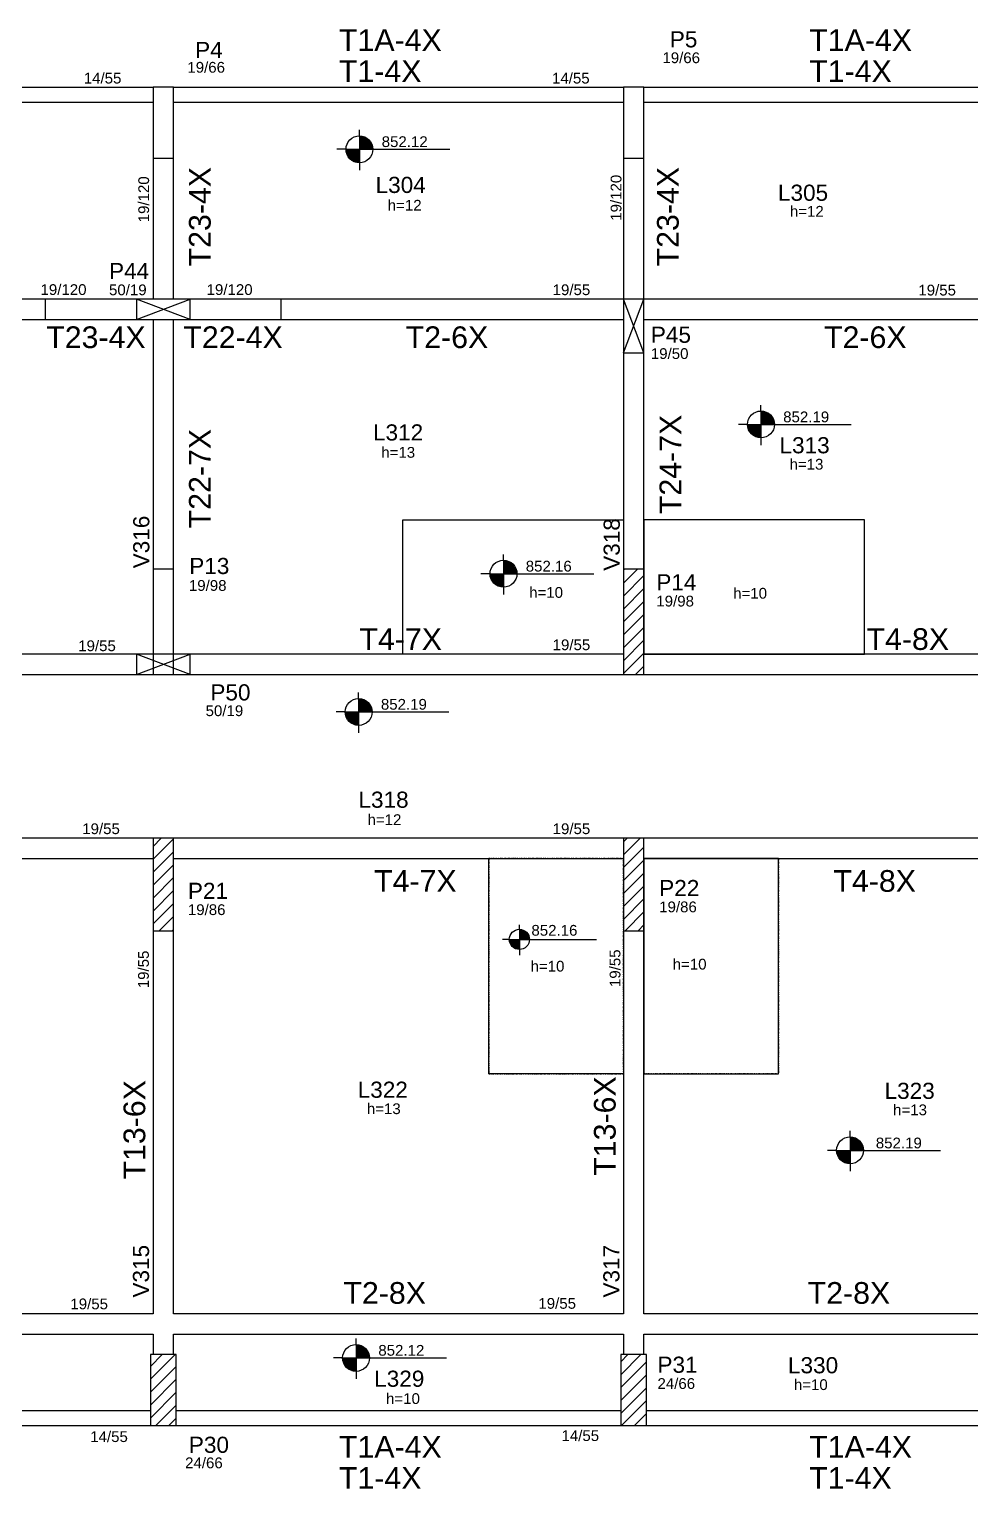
# Model space of a CAD drawing. Header units: millimetres. Extents: x -1501 to 2149, y 662 to 5627.
# Drawn here: x -248 to 627, y 4270 to 5627 of the extents above; entities that cross this region are included whole.
import ezdxf

# ---------------------------------------------------------------- set-up
doc = ezdxf.new("R2010")
doc.units = ezdxf.units.MM
doc.linetypes.add('ESTILO_TQS_0004', pattern=[2, 0.5, -0.4, 0.1, -0.4, 0.1, -0.5])
for name, color, linetype in [('1', 1, 'Continuous'), ('3', 3, 'Continuous'), ('4', 4, 'Continuous'), ('7', 7, 'Continuous'), ('9', 9, 'Continuous')]:
    doc.layers.add(name, color=color, linetype=linetype)
doc.layers.add('NOME DA VIGA', color=6, linetype='Continuous', lineweight=25)
doc.styles.get("Standard").update_dxf_attribs({"font": 'arial.ttf'})

msp = doc.modelspace()

# ---------------------------------------------------------------- linework, layer by layer
at = {"layer": '1', "linetype": 'Continuous'}
for p, q in [((-148.62, 5356.66), (-98.62, 5375.66)), ((-98.62, 5356.66), (-148.62, 5375.66)), ((303.88, 5325.66), (322.88, 5375.66)), ((322.88, 5325.66), (303.88, 5375.66)), ((-148.62, 5026.66), (-98.62, 5045.66)), ((-98.62, 5026.66), (-148.62, 5045.66))]:
    msp.add_line(p, q, dxfattribs=at)
at = {"layer": '3', "linetype": 'Continuous'}
for p, q in [((-551.12, 5572.66), (-133.12, 5572.66)), ((-114.12, 5572.66), (303.88, 5572.66)), ((322.88, 5572.66), (740.88, 5572.66)), ((-551.12, 5558.66), (-133.12, 5558.66)), ((-114.12, 5558.66), (303.88, 5558.66)), ((322.88, 5558.66), (740.88, 5558.66)), ((58.6, 5527.49), (58.6, 5533)), ((58.6, 5527.49), (58.6, 5502.49)), ((58.6, 5526.89), (62.45, 5526.89)), ((58.6, 5526.09), (64.35, 5526.09)), ((58.6, 5525.3), (65.68, 5525.3)), ((58.6, 5524.51), (66.71, 5524.51)), ((58.6, 5523.71), (67.56, 5523.71)), ((58.6, 5522.92), (68.27, 5522.92)), ((58.6, 5522.13), (68.87, 5522.13)), ((46.1, 5514.99), (37.68, 5514.99)), ((46.1, 5514.99), (71.1, 5514.99)), ((58.6, 5514.2), (46.1, 5514.2)), ((58.6, 5513.41), (46.2, 5513.41)), ((58.6, 5512.61), (46.33, 5512.61)), ((58.6, 5511.82), (46.51, 5511.82)), ((58.6, 5511.03), (46.75, 5511.03)), ((58.6, 5510.24), (47.04, 5510.24)), ((58.6, 5509.44), (47.4, 5509.44)), ((58.6, 5508.65), (47.83, 5508.65)), ((58.6, 5521.34), (69.37, 5521.34)), ((58.6, 5520.54), (69.8, 5520.54)), ((58.6, 5519.75), (70.16, 5519.75)), ((58.6, 5518.96), (70.46, 5518.96)), ((58.6, 5518.16), (70.69, 5518.16)), ((58.6, 5517.37), (70.87, 5517.37)), ((58.6, 5516.58), (71, 5516.58)), ((58.6, 5515.79), (71.1, 5515.79)), ((71.1, 5514.99), (142.53, 5514.99)), ((58.6, 5507.86), (48.34, 5507.86)), ((58.6, 5507.06), (48.94, 5507.06)), ((58.6, 5506.27), (49.65, 5506.27)), ((58.6, 5505.48), (50.5, 5505.48)), ((58.6, 5504.69), (51.53, 5504.69)), ((58.6, 5503.89), (52.85, 5503.89)), ((58.6, 5503.1), (54.75, 5503.1)), ((58.6, 5502.49), (58.6, 5495.62)), ((-233.12, 5356.66), (-233.12, 5375.66)), ((-14.12, 5356.66), (-14.12, 5375.66)), ((431.58, 5271.69), (431.58, 5277.2)), ((431.58, 5271.69), (431.58, 5246.69)), ((431.58, 5271.09), (435.43, 5271.09)), ((431.58, 5270.29), (437.33, 5270.29)), ((431.58, 5269.5), (438.65, 5269.5)), ((431.58, 5268.71), (439.68, 5268.71)), ((431.58, 5267.91), (440.53, 5267.91)), ((431.58, 5267.12), (441.24, 5267.12)), ((431.58, 5266.33), (441.84, 5266.33)), ((431.58, 5265.54), (442.35, 5265.54)), ((431.58, 5264.74), (442.78, 5264.74)), ((419.08, 5259.19), (410.65, 5259.19)), ((419.08, 5259.19), (444.08, 5259.19)), ((431.58, 5258.4), (419.08, 5258.4)), ((431.58, 5257.61), (419.18, 5257.61)), ((431.58, 5256.81), (419.31, 5256.81)), ((431.58, 5256.02), (419.49, 5256.02)), ((431.58, 5255.23), (419.72, 5255.23)), ((431.58, 5254.44), (420.02, 5254.44)), ((431.58, 5253.64), (420.38, 5253.64)), ((431.58, 5252.85), (420.81, 5252.85)), ((431.58, 5252.06), (421.31, 5252.06)), ((431.58, 5251.26), (421.91, 5251.26)), ((431.58, 5263.95), (443.14, 5263.95)), ((431.58, 5263.16), (443.43, 5263.16)), ((431.58, 5262.36), (443.67, 5262.36)), ((431.58, 5261.57), (443.85, 5261.57)), ((431.58, 5260.78), (443.98, 5260.78)), ((431.58, 5259.99), (444.08, 5259.99)), ((444.08, 5259.19), (515.5, 5259.19)), ((431.58, 5250.47), (422.62, 5250.47)), ((431.58, 5249.68), (423.47, 5249.68)), ((431.58, 5248.89), (424.5, 5248.89)), ((431.58, 5248.09), (425.83, 5248.09)), ((431.58, 5247.3), (427.73, 5247.3)), ((431.58, 5246.69), (431.58, 5239.82)), ((192.42, 5132.92), (192.42, 5138.43)), ((192.42, 5132.92), (192.42, 5107.92)), ((192.42, 5132.32), (196.27, 5132.32)), ((192.42, 5131.52), (198.17, 5131.52)), ((192.42, 5130.73), (199.49, 5130.73)), ((192.42, 5129.94), (200.53, 5129.94)), ((192.42, 5129.15), (201.38, 5129.15)), ((179.92, 5120.42), (171.49, 5120.42)), ((179.92, 5120.42), (204.92, 5120.42)), ((192.42, 5119.63), (179.92, 5119.63)), ((192.42, 5118.84), (180.02, 5118.84)), ((192.42, 5118.05), (180.15, 5118.05)), ((192.42, 5117.25), (180.33, 5117.25)), ((192.42, 5116.46), (180.57, 5116.46)), ((192.42, 5115.67), (180.86, 5115.67)), ((192.42, 5114.87), (181.22, 5114.87)), ((192.42, 5128.35), (202.08, 5128.35)), ((192.42, 5127.56), (202.68, 5127.56)), ((192.42, 5126.77), (203.19, 5126.77)), ((192.42, 5125.97), (203.62, 5125.97)), ((192.42, 5125.18), (203.98, 5125.18)), ((192.42, 5124.39), (204.27, 5124.39)), ((192.42, 5123.6), (204.51, 5123.6)), ((192.42, 5122.8), (204.69, 5122.8)), ((192.42, 5122.01), (204.82, 5122.01)), ((192.42, 5121.22), (204.92, 5121.22)), ((204.92, 5120.42), (276.34, 5120.42)), ((303.88, 5111.72), (316.82, 5124.66)), ((303.88, 5123.74), (304.8, 5124.66)), ((303.88, 5099.7), (322.88, 5118.7)), ((192.42, 5114.08), (181.65, 5114.08)), ((192.42, 5113.29), (182.16, 5113.29)), ((192.42, 5112.5), (182.76, 5112.5)), ((192.42, 5111.7), (183.47, 5111.7)), ((192.42, 5110.91), (184.31, 5110.91)), ((192.42, 5110.12), (185.35, 5110.12)), ((192.42, 5109.32), (186.67, 5109.32)), ((192.42, 5108.53), (188.57, 5108.53)), ((192.42, 5107.92), (192.42, 5101.06)), ((303.88, 5087.67), (322.88, 5106.67)), ((303.88, 5075.65), (322.88, 5094.65)), ((303.88, 5063.63), (322.88, 5082.63)), ((303.88, 5051.61), (322.88, 5070.61)), ((303.88, 5039.59), (322.88, 5058.59)), ((303.88, 5027.57), (322.88, 5046.57)), ((314.99, 5026.66), (322.88, 5034.55)), ((57.84, 5004.5), (57.84, 5010.01)), ((57.84, 5004.5), (57.84, 4979.5)), ((57.84, 5003.9), (61.69, 5003.9)), ((57.84, 5003.1), (63.59, 5003.1)), ((57.84, 5002.31), (64.91, 5002.31)), ((57.84, 5001.52), (65.95, 5001.52)), ((57.84, 5000.73), (66.8, 5000.73)), ((57.84, 4999.93), (67.51, 4999.93)), ((57.84, 4999.14), (68.11, 4999.14)), ((57.84, 4998.35), (68.61, 4998.35)), ((57.84, 4997.55), (69.04, 4997.55)), ((57.84, 4996.76), (69.4, 4996.76)), ((57.84, 4995.97), (69.7, 4995.97)), ((57.84, 4995.18), (69.93, 4995.18)), ((57.84, 4994.38), (70.11, 4994.38)), ((57.84, 4993.59), (70.24, 4993.59)), ((57.84, 4992.8), (70.34, 4992.8)), ((45.34, 4992), (36.92, 4992)), ((45.34, 4992), (70.34, 4992)), ((57.84, 4991.21), (45.34, 4991.21)), ((57.84, 4990.42), (45.44, 4990.42)), ((57.84, 4989.63), (45.57, 4989.63)), ((57.84, 4988.83), (45.75, 4988.83)), ((57.84, 4988.04), (45.99, 4988.04)), ((57.84, 4987.25), (46.28, 4987.25)), ((57.84, 4986.45), (46.64, 4986.45)), ((57.84, 4985.66), (47.07, 4985.66)), ((57.84, 4984.87), (47.58, 4984.87)), ((57.84, 4984.08), (48.18, 4984.08)), ((57.84, 4983.28), (48.89, 4983.28)), ((57.84, 4982.49), (49.74, 4982.49)), ((57.84, 4981.7), (50.77, 4981.7)), ((57.84, 4980.9), (52.09, 4980.9)), ((57.84, 4980.11), (53.99, 4980.11)), ((57.84, 4979.5), (57.84, 4972.64)), ((70.34, 4992), (141.77, 4992)), ((-133.12, 4867.05), (-125.51, 4874.66)), ((-133.12, 4855.03), (-114.12, 4874.03)), ((303.88, 4859.28), (319.26, 4874.66)), ((303.88, 4871.3), (307.24, 4874.66)), ((-133.12, 4843.01), (-114.12, 4862.01)), ((303.88, 4847.26), (322.88, 4866.26)), ((-133.12, 4830.99), (-114.12, 4849.99)), ((303.88, 4835.24), (322.88, 4854.24)), ((-133.12, 4818.97), (-114.12, 4837.97)), ((303.88, 4823.22), (322.88, 4842.22)), ((303.88, 4811.2), (322.88, 4830.2)), ((-133.12, 4806.95), (-114.12, 4825.95)), ((303.88, 4799.18), (322.88, 4818.18)), ((-133.12, 4794.92), (-114.12, 4813.92)), ((305.38, 4788.66), (322.88, 4806.15)), ((-127.36, 4788.66), (-114.12, 4801.9)), ((-115.34, 4788.66), (-114.12, 4789.88)), ((207.18, 4789.94), (207.18, 4794.07)), ((207.18, 4789.94), (207.18, 4771.19)), ((207.18, 4789.49), (210.06, 4789.49)), ((317.41, 4788.66), (322.88, 4794.13)), ((197.8, 4780.57), (191.48, 4780.57)), ((197.8, 4780.57), (216.55, 4780.57)), ((207.18, 4779.97), (197.8, 4779.97)), ((207.18, 4779.38), (197.88, 4779.38)), ((207.18, 4778.78), (197.97, 4778.78)), ((207.18, 4778.19), (198.11, 4778.19)), ((207.18, 4777.59), (198.28, 4777.59)), ((207.18, 4777), (198.51, 4777)), ((207.18, 4776.4), (198.77, 4776.4)), ((207.18, 4775.81), (199.1, 4775.81)), ((207.18, 4788.89), (211.49, 4788.89)), ((207.18, 4788.3), (212.48, 4788.3)), ((207.18, 4787.7), (213.26, 4787.7)), ((207.18, 4787.11), (213.89, 4787.11)), ((207.18, 4786.51), (214.42, 4786.51)), ((207.18, 4785.92), (214.87, 4785.92)), ((207.18, 4785.32), (215.25, 4785.32)), ((207.18, 4784.73), (215.58, 4784.73)), ((207.18, 4784.13), (215.84, 4784.13)), ((207.18, 4783.54), (216.07, 4783.54)), ((207.18, 4782.95), (216.24, 4782.95)), ((207.18, 4782.35), (216.38, 4782.35)), ((207.18, 4781.76), (216.47, 4781.76)), ((207.18, 4781.16), (216.55, 4781.16)), ((216.55, 4780.57), (278.95, 4780.57)), ((207.18, 4775.22), (199.48, 4775.22)), ((207.18, 4774.62), (199.93, 4774.62)), ((207.18, 4774.03), (200.46, 4774.03)), ((207.18, 4773.43), (201.09, 4773.43)), ((207.18, 4772.84), (201.87, 4772.84)), ((207.18, 4772.24), (202.86, 4772.24)), ((207.18, 4771.65), (204.29, 4771.65)), ((207.18, 4771.19), (207.18, 4766.04)), ((514.41, 4596.98), (514.41, 4602.48)), ((514.41, 4596.98), (514.41, 4571.98)), ((514.41, 4596.37), (518.26, 4596.37)), ((514.41, 4595.58), (520.16, 4595.58)), ((514.41, 4594.78), (521.49, 4594.78)), ((514.41, 4593.99), (522.52, 4593.99)), ((514.41, 4593.2), (523.37, 4593.2)), ((514.41, 4592.41), (524.08, 4592.41)), ((514.41, 4591.61), (524.68, 4591.61)), ((514.41, 4590.82), (525.18, 4590.82)), ((514.41, 4590.03), (525.61, 4590.03)), ((514.41, 4589.23), (525.97, 4589.23)), ((514.41, 4588.44), (526.27, 4588.44)), ((514.41, 4587.65), (526.5, 4587.65)), ((514.41, 4586.86), (526.69, 4586.86)), ((514.41, 4586.06), (526.81, 4586.06)), ((501.91, 4584.48), (493.49, 4584.48)), ((501.91, 4584.48), (526.91, 4584.48)), ((514.41, 4583.68), (501.91, 4583.68)), ((514.41, 4582.89), (502.01, 4582.89)), ((514.41, 4582.1), (502.14, 4582.1)), ((514.41, 4581.31), (502.32, 4581.31)), ((514.41, 4580.51), (502.56, 4580.51)), ((514.41, 4579.72), (502.85, 4579.72)), ((514.41, 4578.93), (503.21, 4578.93)), ((514.41, 4578.13), (503.64, 4578.13)), ((514.41, 4577.34), (504.15, 4577.34)), ((514.41, 4576.55), (504.75, 4576.55)), ((514.41, 4575.76), (505.46, 4575.76)), ((514.41, 4574.96), (506.31, 4574.96)), ((514.41, 4574.17), (507.34, 4574.17)), ((514.41, 4573.38), (508.67, 4573.38)), ((514.41, 4572.58), (510.56, 4572.58)), ((514.41, 4585.27), (526.91, 4585.27)), ((526.91, 4584.48), (598.34, 4584.48)), ((514.41, 4571.98), (514.41, 4565.11)), ((55.47, 4404.03), (55.47, 4409.54)), ((55.47, 4404.03), (55.47, 4379.03)), ((55.47, 4403.43), (59.32, 4403.43)), ((55.47, 4402.63), (61.22, 4402.63)), ((55.47, 4401.84), (62.54, 4401.84)), ((55.47, 4401.05), (63.58, 4401.05)), ((55.47, 4400.25), (64.42, 4400.25)), ((55.47, 4399.46), (65.13, 4399.46)), ((55.47, 4398.67), (65.73, 4398.67)), ((55.47, 4397.88), (66.24, 4397.88)), ((55.47, 4397.08), (66.67, 4397.08)), ((55.47, 4396.29), (67.03, 4396.29)), ((-135.62, 4371.7), (-112.66, 4394.66)), ((-135.62, 4383.72), (-124.68, 4394.66)), ((-135.62, 4359.68), (-111.62, 4383.68)), ((42.97, 4391.53), (34.54, 4391.53)), ((42.97, 4391.53), (67.97, 4391.53)), ((55.47, 4390.74), (42.97, 4390.74)), ((55.47, 4389.95), (43.07, 4389.95)), ((55.47, 4389.15), (43.2, 4389.15)), ((55.47, 4388.36), (43.38, 4388.36)), ((55.47, 4387.57), (43.61, 4387.57)), ((55.47, 4386.78), (43.91, 4386.78)), ((55.47, 4385.98), (44.27, 4385.98)), ((55.47, 4385.19), (44.7, 4385.19)), ((55.47, 4384.4), (45.21, 4384.4)), ((55.47, 4383.6), (45.81, 4383.6)), ((55.47, 4382.81), (46.51, 4382.81)), ((55.47, 4395.5), (67.32, 4395.5)), ((55.47, 4394.7), (67.56, 4394.7)), ((55.47, 4393.91), (67.74, 4393.91)), ((55.47, 4393.12), (67.87, 4393.12)), ((55.47, 4392.33), (67.97, 4392.33)), ((67.97, 4391.53), (139.39, 4391.53)), ((301.38, 4375.95), (320.09, 4394.66)), ((301.38, 4387.97), (308.07, 4394.66)), ((301.38, 4363.93), (325.38, 4387.93)), ((-135.62, 4347.65), (-111.62, 4371.65)), ((55.47, 4382.02), (47.36, 4382.02)), ((55.47, 4381.23), (48.4, 4381.23)), ((55.47, 4380.43), (49.72, 4380.43)), ((55.47, 4379.64), (51.62, 4379.64)), ((55.47, 4379.03), (55.47, 4372.16)), ((301.38, 4351.91), (325.38, 4375.91)), ((-135.62, 4335.63), (-111.62, 4359.63)), ((301.38, 4339.88), (325.38, 4363.88)), ((-548.62, 4342.66), (-135.62, 4342.66)), ((-130.57, 4328.66), (-111.62, 4347.61)), ((-111.62, 4342.66), (301.38, 4342.66)), ((302.18, 4328.66), (325.38, 4351.86)), ((325.38, 4342.66), (738.38, 4342.66)), ((-548.62, 4328.66), (-135.62, 4328.66)), ((-118.55, 4328.66), (-111.62, 4335.59)), ((-111.62, 4328.66), (301.38, 4328.66)), ((314.2, 4328.66), (325.38, 4339.84)), ((325.38, 4328.66), (738.38, 4328.66))]:
    msp.add_line(p, q, dxfattribs=at)
for points in [[(-133.12, 5506.66), (-133.12, 5375.66)], [(-114.12, 5375.66), (-114.12, 5506.66)], [(303.88, 5506.66), (303.88, 5375.66)], [(322.88, 5375.66), (322.88, 5506.66)], [(-148.62, 5375.66), (-551.12, 5375.66)], [(303.88, 5375.66), (-98.62, 5375.66)], [(740.88, 5375.66), (322.88, 5375.66)], [(-551.12, 5356.66), (-148.62, 5356.66)], [(-133.12, 5356.66), (-133.12, 5124.66)], [(-114.12, 5124.66), (-114.12, 5356.66)], [(-98.62, 5356.66), (303.88, 5356.66)], [(303.88, 5356.66), (303.88, 5124.66)], [(322.88, 5356.66), (740.88, 5356.66)], [(322.88, 5124.66), (322.88, 5356.66)], [(-133.12, 5045.66), (-551.12, 5045.66)], [(303.88, 5045.66), (-114.12, 5045.66)], [(740.88, 5045.66), (322.88, 5045.66)], [(-551.12, 5026.66), (-133.12, 5026.66)], [(-114.12, 5026.66), (303.88, 5026.66)], [(322.88, 5026.66), (750.38, 5026.66)], [(-133.12, 4874.66), (-551.12, 4874.66)], [(303.88, 4874.66), (-114.12, 4874.66)], [(750.38, 4874.66), (322.88, 4874.66)], [(-551.12, 4855.66), (-133.12, 4855.66)], [(-114.12, 4855.66), (303.88, 4855.66)], [(322.88, 4855.66), (740.88, 4855.66)], [(-133.12, 4788.66), (-133.12, 4432.66)], [(-114.12, 4432.66), (-114.12, 4788.66)], [(303.88, 4788.66), (303.88, 4432.66)], [(322.88, 4432.66), (322.88, 4788.66)], [(-133.12, 4432.66), (-551.12, 4432.66)], [(303.88, 4432.66), (-114.12, 4432.66)], [(740.88, 4432.66), (322.88, 4432.66)], [(-551.12, 4413.66), (-133.12, 4413.66)], [(-133.12, 4413.66), (-133.12, 4394.66)], [(-114.12, 4413.66), (303.88, 4413.66)], [(-114.12, 4394.66), (-114.12, 4413.66)], [(303.88, 4413.66), (303.88, 4394.66)], [(322.88, 4413.66), (740.88, 4413.66)], [(322.88, 4394.66), (322.88, 4413.66)]]:
    msp.add_lwpolyline(points, dxfattribs=at)
at = {"layer": '3', "linetype": 'ESTILO_TQS_0004'}
for points in [[(98.88, 5170.66), (303.88, 5170.66), (303.88, 5045.66), (98.88, 5045.66), (98.88, 5170.66)], [(527.88, 5170.66), (322.88, 5170.66), (322.88, 5045.66), (527.88, 5045.66), (527.88, 5170.66)], [(303.88, 4855.66), (178.88, 4855.66), (178.88, 4655.66), (303.88, 4655.66), (303.88, 4855.66)], [(322.88, 4855.66), (447.88, 4855.66), (447.88, 4655.66), (322.88, 4655.66), (322.88, 4855.66)]]:
    msp.add_lwpolyline(points, dxfattribs=at)
at = {"layer": '3', "linetype": 'Continuous'}
for centre, radius in [((58.6, 5514.99), 12.5), ((431.58, 5259.19), 12.5), ((192.42, 5120.42), 12.5), ((57.84, 4992), 12.5), ((207.18, 4780.57), 9.38), ((514.41, 4584.48), 12.5), ((55.47, 4391.53), 12.5)]:
    msp.add_circle(centre, radius, dxfattribs=at)
at = {"layer": '7', "linetype": 'Continuous'}
for points in [[(-133.12, 5506.66), (-114.12, 5506.66), (-114.12, 5572.66), (-133.12, 5572.66), (-133.12, 5506.66)], [(303.88, 5506.66), (322.88, 5506.66), (322.88, 5572.66), (303.88, 5572.66), (303.88, 5506.66)], [(-148.62, 5356.66), (-98.62, 5356.66), (-98.62, 5375.66), (-148.62, 5375.66), (-148.62, 5356.66)], [(303.88, 5325.66), (322.88, 5325.66), (322.88, 5375.66), (303.88, 5375.66), (303.88, 5325.66)], [(-133.12, 5026.66), (-114.12, 5026.66), (-114.12, 5124.66), (-133.12, 5124.66), (-133.12, 5026.66)], [(303.88, 5026.66), (322.88, 5026.66), (322.88, 5124.66), (303.88, 5124.66), (303.88, 5026.66)], [(-148.62, 5026.66), (-98.62, 5026.66), (-98.62, 5045.66), (-148.62, 5045.66), (-148.62, 5026.66)], [(-133.12, 4788.66), (-114.12, 4788.66), (-114.12, 4874.66), (-133.12, 4874.66), (-133.12, 4788.66)], [(303.88, 4788.66), (322.88, 4788.66), (322.88, 4874.66), (303.88, 4874.66), (303.88, 4788.66)], [(-135.62, 4328.66), (-111.62, 4328.66), (-111.62, 4394.66), (-135.62, 4394.66), (-135.62, 4328.66)], [(301.38, 4328.66), (325.38, 4328.66), (325.38, 4394.66), (301.38, 4394.66), (301.38, 4328.66)]]:
    msp.add_lwpolyline(points, dxfattribs=at)
at = {"layer": '9', "linetype": 'Continuous'}
for points in [[(98.88, 5170.66), (303.88, 5170.66), (303.88, 5045.66), (98.88, 5045.66), (98.88, 5170.66)], [(322.88, 5045.66), (527.88, 5045.66), (527.88, 5170.66), (322.88, 5170.66), (322.88, 5045.66)], [(303.88, 4655.66), (178.88, 4655.66), (178.88, 4855.66), (303.88, 4855.66), (303.88, 4655.66)], [(322.88, 4655.66), (447.88, 4655.66), (447.88, 4855.66), (322.88, 4855.66), (322.88, 4655.66)]]:
    msp.add_lwpolyline(points, dxfattribs=at)
for points in [[(98.88, 5170.66), (98.88, 5170.66), (98.88, 5045.66)], [(322.88, 5045.66), (322.88, 5045.66), (322.88, 5170.66)], [(303.88, 4655.66), (303.88, 4655.66), (303.88, 4855.66)], [(322.88, 4655.66), (322.88, 4655.66), (322.88, 4855.66)]]:
    msp.add_solid(points, dxfattribs=at)

# ---------------------------------------------------------------- texts
at = {"layer": '3', "linetype": 'Continuous'}
for s, p in [('19/66', (340.04, 5595.04)), ('19/66', (-101.28, 5586.18)), ('14/55', (-197.51, 5576.12)), ('14/55', (237.49, 5576.1)), ('852.12', (79.26, 5517.06)), ('h=12', (84.86, 5457.97)), ('h=12', (458.47, 5452.33)), ('19/120', (-237.7, 5379.56)), ('50/19', (-174.07, 5379.34)), ('19/120', (-83.41, 5379.56)), ('19/55', (238.07, 5379.41)), ('19/55', (577.82, 5379.08)), ('19/50', (329.31, 5320.08)), ('852.19', (452.23, 5261.26)), ('h=13', (78.86, 5228.26)), ('h=13', (458.15, 5217.26)), ('852.16', (213.08, 5122.49)), ('19/98', (-99.85, 5104.54)), ('h=10', (216.23, 5098.07)), ('h=10', (405.79, 5097.29)), ('19/98', (334.39, 5090.02)), ('19/55', (-202.68, 5048.48)), ('19/55', (238.07, 5049.41)), ('50/19', (-84.34, 4988.1)), ('852.19', (78.5, 4994.07)), ('19/55', (-198.93, 4878.41)), ('h=12', (66.07, 4886.87)), ('19/55', (238.07, 4878.41)), ('19/86', (-100.8, 4803.2)), ('19/86', (337.06, 4805.79)), ('852.16', (218.36, 4784)), ('h=10', (349.59, 4752.53)), ('h=10', (217.55, 4750.67)), ('h=13', (65.46, 4618.17)), ('h=13', (554.36, 4617.15)), ('852.19', (538.29, 4586.33)), ('19/55', (-209.96, 4436.76)), ('19/55', (224.81, 4437.23)), ('852.12', (76.13, 4393.6)), ('24/66', (335.45, 4362.73)), ('h=10', (462.18, 4361.71)), ('h=10', (83.31, 4348.73)), ('14/55', (-191.52, 4313.37)), ('14/55', (246.28, 4314.31)), ('24/66', (-103.37, 4289))]:
    msp.add_text(s, height=10, dxfattribs=at).set_placement(p)
for s, p in [('19/120', (-136.87, 5447.12)), ('19/120', (301.97, 5448.56)), ('19/55', (-137.07, 4735.18)), ('19/55', (301.03, 4736.28))]:
    msp.add_text(s, height=10, rotation=90, dxfattribs=at).set_placement(p)
at = {"layer": '4', "linetype": 'Continuous'}
for s, p in [('P5', (346.91, 5609.7)), ('P4', (-94.08, 5599.83)), ('L304', (73.59, 5474.37)), ('L305', (447.38, 5467.11)), ('P44', (-174.07, 5394.34)), ('P45', (329.31, 5335.08)), ('L312', (71.17, 5244.3)), ('L313', (448.83, 5232.39)), ('P13', (-99.54, 5120.16)), ('P14', (334.39, 5105.02)), ('P50', (-79.93, 5002.68)), ('L318', (57.66, 4902.93)), ('P21', (-100.8, 4818.2)), ('P22', (337.06, 4820.79)), ('L322', (56.95, 4633.35)), ('L323', (546.44, 4632.32)), ('P31', (335.45, 4377.73)), ('L330', (456.7, 4377.25)), ('L329', (72.27, 4364.71)), ('P30', (-99.89, 4303.31))]:
    msp.add_text(s, height=15, dxfattribs=at).set_placement(p)
for s, p in [('V316', (-136.6, 5125.47)), ('V318', (300.43, 5123.17)), ('V315', (-136.87, 4447.66)), ('V317', (300.13, 4447.66))]:
    msp.add_text(s, height=15, rotation=90, dxfattribs=at).set_placement(p)
at = {"layer": 'NOME DA VIGA', "color": 6, "linetype": 'Continuous'}
for s, p in [('T1A-4X', (39.57, 5606.45)), ('T1A-4X', (476.44, 5606.45)), ('T1-4X', (39.57, 5577.52)), ('T1-4X', (476.44, 5577.52)), ('T23-4X', (-232.39, 5330.21)), ('T22-4X', (-105.02, 5330.21)), ('T2-6X', (101.53, 5330.21)), ('T2-6X', (490.2, 5330.21)), ('T4-7X', (58.57, 5049.64)), ('T4-8X', (529.65, 5049.64)), ('T4-7X', (72.19, 4824.82)), ('T4-8X', (498.9, 4824.82)), ('T2-8X', (43.69, 4441.87)), ('T2-8X', (474.99, 4441.87)), ('T1A-4X', (39.57, 4298.82)), ('T1A-4X', (476.44, 4298.82)), ('T1-4X', (39.57, 4269.89)), ('T1-4X', (476.44, 4269.89))]:
    msp.add_text(s, height=20.16, dxfattribs=at).set_placement(p)
for s, p in [('T23-4X', (-79.64, 5406.15)), ('T23-4X', (355.16, 5406.15)), ('T24-7X', (357.51, 5175.87)), ('T22-7X', (-79.64, 5162.66)), ('T13-6X', (-140.41, 4557.41)), ('T13-6X', (296.59, 4560.91))]:
    msp.add_text(s, height=20.16, rotation=90, dxfattribs=at).set_placement(p)

doc.saveas('drawing.dxf')
